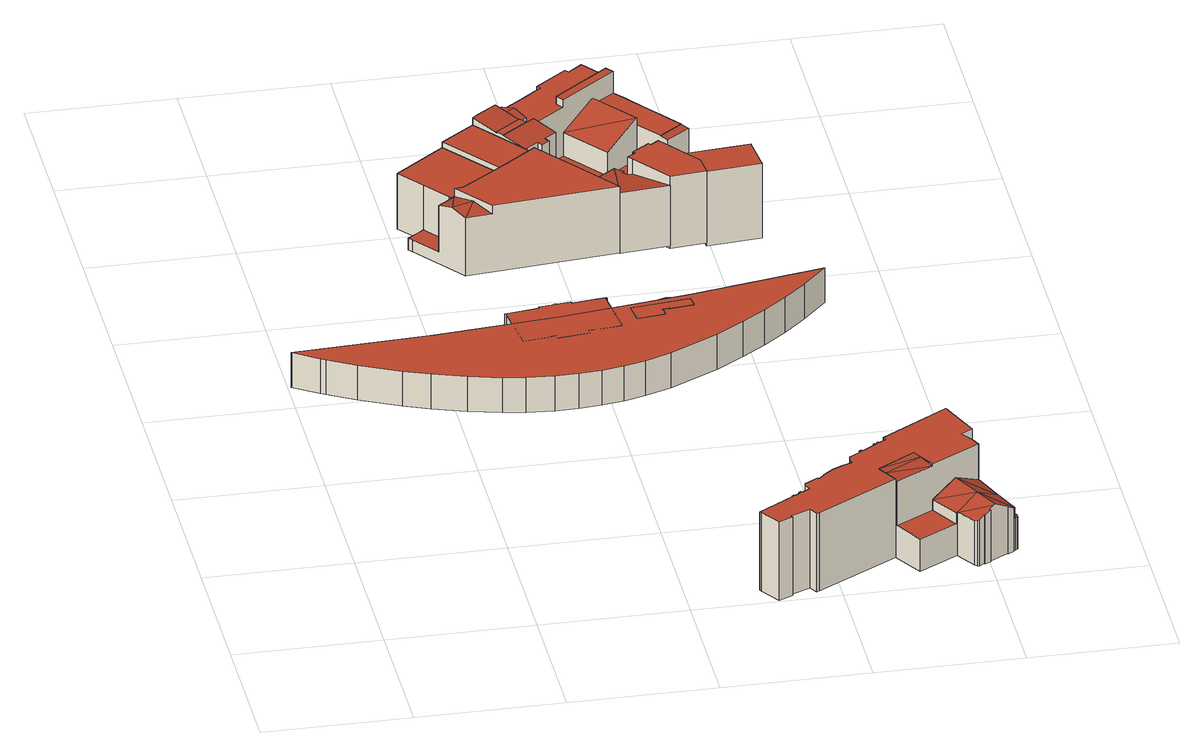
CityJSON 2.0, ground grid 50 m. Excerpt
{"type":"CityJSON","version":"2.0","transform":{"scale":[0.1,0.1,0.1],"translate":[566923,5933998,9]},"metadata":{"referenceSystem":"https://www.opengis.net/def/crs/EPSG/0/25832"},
"CityObjects":{
"building1":{"type":"Building","attributes":{"Gemeindeschluessel":"02000000","Geometrietyp2DReferenz":"3000","function":"51009_1610","roofType":"1000","measuredHeight":6.88},"geometry":[{"type":"MultiSurface","lod":"2","boundaries":[[[0,1,2,3]],[[4,5,6,7]],[[4,3,2,5]],[[5,2,1,6]],[[6,1,0,7]],[[7,0,3,4]]],"semantics":{"surfaces":[{"type":"RoofSurface"},{"type":"GroundSurface"},{"type":"WallSurface"}],"values":[0,1,2,2,2,2]}}]},
"building2":{"type":"Building","attributes":{"Gemeindeschluessel":"02000000","Geometrietyp2DReferenz":"3000","function":"51009_1610","roofType":"1000","measuredHeight":12.93},"geometry":[{"type":"MultiSurface","lod":"2","boundaries":[[[8,9,10,11]],[[11,10,12,13]],[[14,15,16,17]],[[17,16,18,19]],[[19,18,20,21]],[[21,20,22,23]],[[24,25,26,27]],[[27,26,28,29]],[[29,28,30,31]],[[31,30,32,33]],[[33,32,34,35]],[[36,37,38,39]],[[39,38,40,41]],[[41,40,42,43]],[[44,45,46,47]],[[47,46,48,49]],[[49,48,50,51]],[[52,53,54,55]],[[53,52,13,12]],[[14,17,19,21,23,44,47,49,51,24,27,29,31,33,35,36,39,41,43,56,8,11,13,52,55]],[[42,40,38,37,34,32,30,28,26,25,50,48,46,45,22,20,18,16,15,54,53,12,10,9,57]],[[57,9,8,56]],[[54,15,14,55]],[[42,57,56,43]],[[34,37,36,35]],[[50,25,24,51]],[[22,45,44,23]]],"semantics":{"surfaces":[{"type":"WallSurface"},{"type":"GroundSurface"},{"type":"RoofSurface"}],"values":[0,0,0,0,0,0,0,0,0,0,0,0,0,0,0,0,0,0,0,1,2,0,0,0,0,0,0]}}]},
"building3":{"type":"Building","attributes":{"Gemeindeschluessel":"02000000","Geometrietyp2DReferenz":"3000","function":"31001_2010","roofType":"1000","measuredHeight":12.22,"storeysAboveGround":2},"geometry":[{"type":"MultiSurface","lod":"2","boundaries":[[[58,59,60,61,62,63,64,65,66,67,68,69,70,71,72,73,74,75,76,77,78,79,80,81,82]],[[83,84,85,86,87,88,89,90,91,92,93,94,95,96,97,98,99,100,101,102,103,104,105,106,107]],[[83,82,81,84]],[[84,81,80,85]],[[85,80,79,86]],[[86,79,78,87]],[[87,78,77,88]],[[88,77,76,89]],[[89,76,75,90]],[[90,75,74,91]],[[91,74,73,92]],[[92,73,72,93]],[[93,72,71,94]],[[94,71,70,95]],[[95,70,69,96]],[[96,69,68,97]],[[97,68,67,98]],[[98,67,66,99]],[[99,66,65,100]],[[100,65,64,101]],[[101,64,63,102]],[[102,63,62,103]],[[103,62,61,104]],[[104,61,60,105]],[[105,60,59,106]],[[106,59,58,107]],[[107,58,82,83]]],"semantics":{"surfaces":[{"type":"RoofSurface"},{"type":"GroundSurface"},{"type":"WallSurface"}],"values":[0,1,2,2,2,2,2,2,2,2,2,2,2,2,2,2,2,2,2,2,2,2,2,2,2,2,2]}}]},
"building4":{"type":"Building","attributes":{"Gemeindeschluessel":"02000000","Geometrietyp2DReferenz":"3000","function":"31001_1120","roofType":"1000","measuredHeight":20.48,"storeysAboveGround":5},"geometry":[{"type":"MultiSurface","lod":"2","boundaries":[[[108,109,110,111]],[[111,110,112,113]],[[113,112,114,115]],[[115,114,116,117]],[[118,108,111,113,115,117,119,120]],[[121,120,119,122,123,124]],[[125,118,120,121]],[[108,118,125,126,109]],[[124,123,109,126]],[[122,119,117,116]],[[124,126,125,121]],[[122,116,114,112,110,109,123]]],"semantics":{"surfaces":[{"type":"WallSurface"},{"type":"GroundSurface"},{"type":"RoofSurface"}],"values":[0,0,0,0,1,0,0,0,0,0,2,2]}}]},
"building5":{"type":"Building","attributes":{"Gemeindeschluessel":"02000000","Geometrietyp2DReferenz":"3000","function":"31001_2010","roofType":"1000","measuredHeight":24.66,"storeysAboveGround":7},"geometry":[{"type":"MultiSurface","lod":"2","boundaries":[[[127,128,129,130,131,132,133,134]],[[135,136,137]],[[138,139,140,136,135]],[[141,139,138]],[[142,143,144,145,146,147,148,149]],[[150,139,141]],[[151,132,131,152]],[[152,131,130,153]],[[153,130,129,154]],[[155,134,133,156]],[[127,137,136,128]],[[157,148,147,158]],[[158,147,146,159]],[[159,146,145,160]],[[161,155,156,151,152,153,154,162,157,158,159,160,163,164]],[[155,161,141,138,135,137,127,134]],[[162,154,129,128,136]],[[142,149,140,139,150]],[[161,164,143,142,150,141]],[[164,163,144,143]],[[163,160,145,144]],[[157,162,136,140,149,148]],[[151,156,133,132]]],"semantics":{"surfaces":[{"type":"RoofSurface"},{"type":"WallSurface"},{"type":"GroundSurface"}],"values":[0,0,0,0,0,0,1,1,1,1,1,1,1,1,2,1,1,1,1,1,1,1,1]}}]},
"building6":{"type":"Building","attributes":{"Gemeindeschluessel":"02000000","Geometrietyp2DReferenz":"3000","function":"51009_1610","roofType":"1000","measuredHeight":7},"geometry":[{"type":"MultiSurface","lod":"2","boundaries":[[[165,166,167,168]],[[169,170,171,172]],[[169,168,167,170]],[[170,167,166,171]],[[171,166,165,172]],[[172,165,168,169]]],"semantics":{"surfaces":[{"type":"RoofSurface"},{"type":"GroundSurface"},{"type":"WallSurface"}],"values":[0,1,2,2,2,2]}}]},
"building7":{"type":"Building","attributes":{"Gemeindeschluessel":"02000000","Geometrietyp2DReferenz":"3000","function":"31001_2070","roofType":"1000","measuredHeight":22.9,"storeysAboveGround":5},"geometry":[{"type":"MultiSurface","lod":"2","boundaries":[[[173,174,175,176]],[[176,175,177,178]],[[178,177,179,180]],[[174,173,181,182]],[[180,179,183,184]],[[182,181,184,183]],[[184,181,173,176,178,180]],[[182,183,179,177,175,174]]],"semantics":{"surfaces":[{"type":"WallSurface"},{"type":"GroundSurface"},{"type":"RoofSurface"}],"values":[0,0,0,0,0,0,1,2]}}]},
"building8":{"type":"Building","attributes":{"Gemeindeschluessel":"02000000","Geometrietyp2DReferenz":"3000","function":"31001_1120","roofType":"1000","measuredHeight":25.67,"storeysAboveGround":5},"geometry":[{"type":"MultiSurface","lod":"2","boundaries":[[[185,186,187,188,189,190,191,192,193,194]],[[195,196,197,198]],[[190,199,200,201,202]],[[189,203,204,200,199]],[[205,194,193,206]],[[206,193,192,207]],[[202,191,190]],[[189,188,203]],[[185,198,197,186]],[[208,196,195,209]],[[210,211,212,213]],[[213,212,214,215]],[[215,214,216,217]],[[218,219,220,221]],[[222,223,224,225]],[[210,213,215,217,218,221,205,206,207,226,227,228,229,222,225]],[[205,221,220,209,195,198,185,194]],[[229,228,187,186,197,196,208,230]],[[190,189,199]],[[227,226,201,200,204]],[[219,218,217,216]],[[211,210,225,224]],[[223,222,229,230]],[[228,227,204,203,188,187]],[[226,207,192,191,202,201]],[[223,230,208,209,220,219,216,214,212,211,224]]],"semantics":{"surfaces":[{"type":"RoofSurface"},{"type":"WallSurface"},{"type":"GroundSurface"}],"values":[0,0,0,0,1,1,1,1,1,1,1,1,1,1,1,2,1,1,1,1,1,1,1,1,1,0]}}]},
"building9":{"type":"Building","attributes":{"Gemeindeschluessel":"02000000","Geometrietyp2DReferenz":"3000","function":"31001_2010","roofType":"1000","measuredHeight":29.41,"storeysAboveGround":6},"geometry":[{"type":"MultiSurface","lod":"2","boundaries":[[[231,232,233]],[[234,231,233]],[[235,231,234]],[[236,237,235,234]],[[238,239,240]],[[241,242,243,238,240]],[[244,245,246,238,243]],[[247,248,249,250,251,252,253,245,244]],[[254,255,239]],[[238,254,239]],[[256,257,254,238]],[[246,258,259,260,261,256,238]],[[262,263,264,265]],[[266,267,268,269]],[[269,268,270,271]],[[271,270,272,273]],[[273,272,274,275]],[[275,274,276,277]],[[277,276,278,279]],[[279,278,280,281]],[[281,280,282,283]],[[283,282,284,285]],[[234,286,236]],[[287,288,289,290]],[[291,292,293,294]],[[294,293,295,296]],[[296,295,297,298]],[[298,297,299,300]],[[300,299,301,302]],[[302,301,303,304]],[[304,303,305,306]],[[306,305,307,308]],[[308,307,309,310]],[[310,309,311,312]],[[312,311,313,314]],[[314,313,315,316]],[[316,315,317,318]],[[319,233,232,320]],[[320,232,231]],[[234,233,319]],[[321,322,323,324]],[[235,325,231]],[[326,241,240,327]],[[328,253,252,329]],[[329,252,251,330]],[[330,251,250,331]],[[331,250,249,332]],[[332,249,248,333]],[[333,248,247,334]],[[335,336,337,338]],[[339,261,260,340]],[[340,260,259,341]],[[341,259,258,342]],[[343,344,345,346]],[[346,345,347,348]],[[348,347,349,350]],[[350,349,351,352]],[[352,351,353,354]],[[355,356,357,358]],[[358,357,359,360]],[[360,359,361,362]],[[362,361,363,364]],[[364,363,365,366]],[[367,368,369,370]],[[370,369,371,372]],[[372,371,373,374]],[[374,373,375,376]],[[376,375,377,378]],[[378,377,379,380]],[[380,379,381,382]],[[382,381,383,384]],[[384,383,385,386]],[[387,388,338,337]],[[389,236,286,344,343]],[[339,340,341,342,328,329,330,331,332,333,334,390,391,389,343,346,348,350,352,354,262,265,266,269,271,273,275,277,279,281,283,285,355,358,360,362,364,366,287,290,392,291,294,296,298,300,302,304,306,308,310,312,314,316,318,335,338,388,393,367,370,372,374,376,378,380,382,384,386]],[[353,351,349,347,345,344,286,234,319,320,231,325,323,322,394,387,337,336,317,315,313,311,309,307,305,303,301,299,297,295,293,292,395,289,288,365,363,361,359,357,356,284,282,280,278,276,274,272,270,268,267,264,263]],[[317,336,335,318]],[[396,237,236,389,391,397]],[[397,391,390,242,241,326]],[[390,334,247,244,243,242]],[[328,342,258,246,245,253]],[[339,386,385,398,257,256,261]],[[399,255,254,257,398]],[[327,240,239,255,399]],[[367,393,394,322,321,368]],[[387,394,393,388]],[[324,323,325,235,237,396]],[[395,292,291,392]],[[289,395,392,290]],[[365,288,287,366]],[[284,356,355,285]],[[353,263,262,354]],[[264,267,266,265]],[[324,396,397,326,327,399,398,385,383,381,379,377,375,373,371,369,368,321]]],"semantics":{"surfaces":[{"type":"RoofSurface"},{"type":"WallSurface"},{"type":"GroundSurface"}],"values":[0,0,0,0,0,0,0,0,0,0,0,0,1,1,1,1,1,1,1,1,1,1,1,1,1,1,1,1,1,1,1,1,1,1,1,1,1,1,1,1,1,1,1,1,1,1,1,1,1,1,1,1,1,1,1,1,1,1,1,1,1,1,1,1,1,1,1,1,1,1,1,1,1,1,2,0,1,1,1,1,1,1,1,1,1,1,1,1,1,1,1,1,1,0]}}]},
"building10":{"type":"Building","attributes":{"Gemeindeschluessel":"02000000","Geometrietyp2DReferenz":"3000","function":"31001_2010","roofType":"1000","measuredHeight":12.39,"storeysAboveGround":2},"geometry":[{"type":"MultiSurface","lod":"2","boundaries":[[[400,401,402,403,404,405]],[[406,407,408,409,410,411]],[[407,412,413,414,415,416,408]],[[417,401,400,418]],[[418,400,405,419]],[[420,410,409,421]],[[403,406,411,404]],[[422,423,424,425]],[[425,424,426,427]],[[427,426,428,429]],[[430,416,415,431]],[[432,414,413,433]],[[434,435,436,437]],[[437,436,438,439]],[[439,438,440,441]],[[442,443,444,445]],[[446,422,425,427,429,447,448,417,418,419,420,421,430,431,442,445,434,437,439,441]],[[449,450,428,426,424,423,451,452]],[[449,452,402,401,417,448]],[[452,451,412,407,406,403,402]],[[443,442,431,415,414,432]],[[435,434,445,444]],[[446,441,440,433,413]],[[422,446,413,412,451,423]],[[430,421,409,408,416]],[[450,449,448,447]],[[428,450,447,429]],[[420,419,405,404,411,410]],[[435,444,443,432,433,440,438,436]]],"semantics":{"surfaces":[{"type":"RoofSurface"},{"type":"WallSurface"},{"type":"GroundSurface"}],"values":[0,0,0,1,1,1,1,1,1,1,1,1,1,1,1,1,2,0,1,1,1,1,1,1,1,1,1,1,0]}}]},
"building11":{"type":"Building","attributes":{"Gemeindeschluessel":"02000000","Geometrietyp2DReferenz":"3000","function":"31001_2070","roofType":"1000","measuredHeight":22.51,"storeysAboveGround":5},"geometry":[{"type":"MultiSurface","lod":"2","boundaries":[[[453,454,455]],[[456,457,458,459,460,461,454,453]],[[462,455,454,463]],[[464,461,460,465]],[[465,460,459,466]],[[466,459,458,467]],[[467,458,457,468]],[[468,457,456,469]],[[469,456,453,455,462]],[[463,454,461,464]],[[463,464,465,466,467,468,469,462]]],"semantics":{"surfaces":[{"type":"RoofSurface"},{"type":"WallSurface"},{"type":"GroundSurface"}],"values":[0,0,1,1,1,1,1,1,1,1,2]}}]},
"building12":{"type":"Building","attributes":{"Gemeindeschluessel":"02000000","Geometrietyp2DReferenz":"3000","function":"31001_2010","roofType":"1000","measuredHeight":26.79,"storeysAboveGround":6},"geometry":[{"type":"MultiSurface","lod":"2","boundaries":[[[470,471,472,473]],[[474,475,476,477]],[[478,479,475,474]],[[478,480,481,479]],[[481,480,471,470]],[[482,473,472,483]],[[482,483,484,485]],[[486,485,484,487]],[[488,489,486,487]],[[476,489,488,477]],[[472,471,480,478,474,477,488,487,484,483]],[[470,473,482,485,486,489,476,475,479,481]]],"semantics":{"surfaces":[{"type":"WallSurface"},{"type":"GroundSurface"},{"type":"RoofSurface"}],"values":[0,0,0,0,0,0,0,0,0,0,1,2]}}]},
"building13":{"type":"Building","attributes":{"Gemeindeschluessel":"02000000","Geometrietyp2DReferenz":"3000","function":"31001_2310","roofType":"1000","measuredHeight":25.64,"storeysAboveGround":7},"geometry":[{"type":"MultiSurface","lod":"2","boundaries":[[[490,491,492]],[[493,490,492]],[[494,495,496,497,498]],[[499,500,501,502]],[[503,504,505,494]],[[506,507,508,509]],[[509,508,510,511]],[[512,513,507,506]],[[514,515,516,517]],[[518,519,520,521]],[[497,522,498]],[[523,524,525,526]],[[527,491,490,528]],[[529,528,490,493,530]],[[530,493,492,531]],[[532,533,534,535]],[[505,495,494]],[[536,537,538,539]],[[539,538,540,541]],[[541,540,542,543]],[[544,545,546,547]],[[504,546,495,505]],[[548,549,550,551]],[[551,550,552,553]],[[501,554,555,502]],[[556,500,499,557]],[[558,559,560,561]],[[561,560,562,563]],[[563,562,564,565]],[[566,567,568,523,526,569,542,540,538,537,520,519,510,508,507,513]],[[570,571,572,544,547,573,574,532,535,514,517,575,576,577,512,506,509,511,518,521,536,539,541,543,548,551,553,558,561,563,565]],[[554,501,500,556,559,558,553,552]],[[534,533,578,579,580,522,497,496,495,546,545,581,582,583,564,562,560,559,556,557,529,530,531,584,516,515]],[[524,523,568,584,531,492,491,527,585,586]],[[578,533,532,574]],[[579,578,574,573]],[[548,543,542,569,587,586,585,549]],[[573,547,546,504,503,580,579]],[[582,581,572,571]],[[583,582,571,570]],[[577,576,567,566]],[[564,583,570,565]],[[529,557,499,502,555,528]],[[581,545,544,572]],[[587,569,526,525]],[[536,521,520,537]],[[522,580,503,494,498]],[[534,515,514,535]],[[576,575,568,567]],[[575,517,516,584,568]],[[512,577,566,513]],[[518,511,510,519]],[[554,552,550,549,585,527,528,555]],[[587,525,524,586]]],"semantics":{"surfaces":[{"type":"RoofSurface"},{"type":"WallSurface"},{"type":"GroundSurface"}],"values":[0,0,0,0,0,1,1,1,1,1,1,1,1,1,1,1,1,1,1,1,1,1,1,1,1,1,1,1,1,0,2,1,0,1,1,1,1,1,1,1,1,1,1,1,1,1,1,1,1,1,1,1,0,0]}}]},
"building14":{"type":"Building","attributes":{"Gemeindeschluessel":"02000000","Geometrietyp2DReferenz":"3000","function":"31001_2010","roofType":"1000","measuredHeight":7.21,"storeysAboveGround":1},"geometry":[{"type":"MultiSurface","lod":"2","boundaries":[[[588,589,590]],[[591,589,588]],[[591,592,593,594,595,589]],[[596,597,598,599]],[[600,601,602,603]],[[603,602,604,605]],[[605,604,606,607]],[[595,608,589]],[[609,590,589]],[[599,593,592,596]],[[610,598,597,611]],[[612,613,614,600,603,605,607,615,610,611]],[[612,611,597,596,592,591,588]],[[610,615,594,593,599,598]],[[616,614,613,617]],[[613,612,588,590,609,617]],[[615,607,606,608,595,594]],[[601,600,614,616]],[[601,616,617,609,589,608,606,604,602]]],"semantics":{"surfaces":[{"type":"RoofSurface"},{"type":"WallSurface"},{"type":"GroundSurface"}],"values":[0,0,0,0,1,1,1,1,1,1,1,2,1,1,1,1,1,1,0]}}]},
"building15":{"type":"Building","attributes":{"Gemeindeschluessel":"02000000","Geometrietyp2DReferenz":"3000","function":"31001_1120","roofType":"1000","measuredHeight":27.61,"storeysAboveGround":7},"geometry":[{"type":"MultiSurface","lod":"2","boundaries":[[[618,619,620,621]],[[622,623,624,625]],[[626,627,624,623,620,619,628]],[[629,630,631,618,621,622,625]],[[629,625,624,627]],[[630,629,627,626]],[[622,621,620,623]],[[631,630,626,628]],[[618,631,628,619]]],"semantics":{"surfaces":[{"type":"WallSurface"},{"type":"RoofSurface"},{"type":"GroundSurface"}],"values":[0,0,1,2,0,0,0,0,0]}}]}
},
"vertices":[
[690,1585,109],[732,1590,109],[717,1715,109],[676,1710,109],[676,1710,40],[717,1715,40],[732,1590,40],[690,1585,40],
[462,1617,29],[462,1617,158],[900,1657,158],[900,1657,29],[1335,1717,158],[1335,1717,29],[1700,1709,29],[1700,1709,158],[1624,1638,158],[1624,1638,29],[1545,1572,158],[1545,1572,29],[1464,1513,158],[1464,1513,29],[1366,1449,158],[1366,1449,29],[883,1289,29],[883,1289,158],[807,1288,158],[807,1288,29],[714,1296,158],[714,1296,29],[640,1309,158],[640,1309,29],[530,1338,158],[530,1338,29],[419,1375,158],[419,1375,29],[331,1411,29],[331,1411,158],[198,1475,158],[198,1475,29],[106,1528,158],[106,1528,29],[90,1538,158],[90,1538,29],[1197,1361,29],[1197,1361,158],[1109,1329,158],[1109,1329,29],[1036,1309,158],[1036,1309,29],[961,1296,158],[961,1296,29],[1780,1799,29],[1780,1799,158],[1785,1799,158],[1785,1799,29],[5,1595,29],[5,1595,158],
[722,1702,158],[727,1703,158],[747,1524,158],[840,1535,158],[840,1537,158],[859,1540,158],[860,1523,158],[969,1536,158],[967,1552,158],[986,1554,158],[986,1553,158],[1078,1562,158],[1058,1741,158],[1063,1741,158],[1062,1746,158],[946,1733,158],[945,1741,158],[900,1736,158],[897,1737,158],[894,1738,158],[891,1737,158],[882,1734,158],[837,1729,158],[838,1721,158],[722,1707,158],[722,1707,36],[838,1721,36],[837,1729,36],[882,1734,36],[891,1737,36],[894,1738,36],[897,1737,36],[900,1736,36],[945,1741,36],[946,1733,36],[1062,1746,36],[1063,1741,36],[1058,1741,36],[1078,1562,36],[986,1553,36],[986,1554,36],[967,1552,36],[969,1536,36],[860,1523,36],[859,1540,36],[840,1537,36],[840,1535,36],[747,1524,36],[727,1703,36],[722,1702,36],
[756,2394,32],[756,2394,237],[667,2329,237],[667,2329,32],[662,2336,237],[662,2336,32],[596,2423,237],[596,2423,32],[527,2513,237],[527,2513,32],[773,2370,32],[700,2648,32],[863,2436,32],[863,2436,97],[700,2648,237],[843,2462,237],[843,2462,97],[773,2370,97],[756,2394,97],
[617,2274,73],[676,2318,73],[667,2329,73],[662,2336,73],[596,2423,73],[575,2407,73],[538,2379,73],[548,2365,73],[652,2228,261],[676,2318,246],[617,2274,246],[652,2227,262],[725,2254,262],[677,2318,247],[687,2181,246],[774,2189,277],[1199,2231,277],[1074,2397,277],[977,2524,277],[863,2436,277],[773,2370,277],[706,2321,277],[677,2318,277],[774,2189,246],[575,2407,30],[596,2423,30],[662,2336,30],[667,2329,30],[548,2365,30],[538,2379,30],[706,2321,30],[773,2370,30],[863,2436,30],[977,2524,30],[687,2181,30],[676,2318,30],[1074,2397,30],[1199,2231,30],
[1079,1629,107],[1121,1634,107],[1107,1759,107],[1065,1754,107],[1065,1754,37],[1107,1759,37],[1121,1634,37],[1079,1629,37],
[954,2554,28],[954,2554,257],[956,2551,257],[956,2551,28],[977,2524,257],[977,2524,28],[863,2436,257],[863,2436,28],[816,2737,28],[816,2737,257],[700,2648,257],[700,2648,28],
[879,2653,268],[966,2720,268],[965,2721,268],[966,2721,268],[939,2757,274],[933,2765,276],[903,2805,283],[837,2754,283],[819,2740,283],[816,2737,283],[896,2630,273],[983,2697,273],[966,2720,273],[879,2653,273],[934,2763,277],[961,2784,277],[929,2825,261],[903,2805,261],[966,2721,261],[993,2742,260],[816,2737,26],[819,2740,26],[837,2754,26],[983,2697,271],[896,2630,271],[1028,2609,26],[1028,2609,256],[1039,2594,254],[1039,2594,26],[1012,2574,254],[1012,2574,26],[1000,2589,256],[1000,2589,26],[958,2558,26],[958,2558,256],[954,2554,256],[954,2554,26],[1012,2718,26],[1012,2718,271],[1070,2642,256],[1070,2642,26],[929,2825,26],[993,2742,26],[965,2721,26],[984,2697,26],[984,2697,271],
[1813,326,299],[1797,354,302],[1669,274,302],[1684,247,299],[1843,274,293],[1709,204,293],[1713,199,293],[1977,219,212],[1927,322,212],[1843,274,168],[1900,175,168],[1904,178,170],[1905,177,170],[1908,171,171],[2016,131,210],[2019,133,212],[1947,108,172],[1957,101,175],[1963,101,177],[1980,111,188],[1982,108,188],[2002,118,200],[1999,122,200],[2054,263,168],[2011,371,168],[2088,172,169],[2091,174,168],[2066,160,183],[2067,157,183],[2087,168,171],[2085,171,171],[1245,77,8],[1245,77,299],[1242,82,299],[1242,82,8],[1364,158,8],[1364,158,299],[1362,162,299],[1362,162,8],[1368,166,299],[1368,166,8],[1371,162,299],[1371,162,8],[1390,174,299],[1390,174,8],[1387,179,299],[1387,179,8],[1395,183,299],[1395,183,8],[1398,179,299],[1398,179,8],[1426,197,299],[1426,197,8],[1415,214,299],[1415,214,8],[1709,204,299],[1592,332,8],[1592,332,299],[1585,343,299],[1585,343,8],[1631,395,8],[1631,395,299],[1628,400,299],[1628,400,8],[1635,404,299],[1635,404,8],[1637,400,299],[1637,400,8],[1682,429,299],[1682,429,8],[1679,433,299],[1679,433,8],[1684,437,299],[1684,437,8],[1687,433,299],[1687,433,8],[1694,438,299],[1694,438,8],[1692,442,299],[1692,442,8],[1698,446,299],[1698,446,8],[1700,442,299],[1700,442,8],[1725,457,299],[1725,457,8],[1719,469,299],[1719,469,8],[1669,274,299],[1797,354,299],[1999,399,128],[1999,399,299],[2011,372,299],[2011,372,128],[1843,274,299],[1900,175,128],[1843,274,128],[1999,122,8],[2002,118,8],[1982,108,8],[1980,111,8],[1963,101,8],[1957,101,8],[1947,108,8],[1951,614,8],[1951,614,299],[1953,610,299],[1953,610,8],[2085,171,8],[2087,168,8],[2067,157,8],[2066,160,8],[1427,40,8],[1427,40,299],[1419,36,299],[1419,36,8],[1402,65,299],[1402,65,8],[1335,37,299],[1335,37,8],[1339,29,299],[1339,29,8],[1290,6,299],[1290,6,8],[1418,230,8],[1418,230,299],[1464,259,299],[1464,259,8],[1468,253,299],[1468,253,8],[1494,280,299],[1494,280,8],[1523,303,299],[1523,303,8],[1557,320,299],[1557,320,8],[2015,375,8],[2015,375,128],[2012,372,128],[2012,372,8],[2031,352,128],[2031,352,8],[2048,328,128],[2048,328,8],[2060,303,128],[2060,303,8],[2069,276,128],[2069,276,8],[2057,268,128],[2057,268,8],[2102,195,128],[2102,195,8],[2102,184,128],[2102,184,8],[2095,176,128],[2095,176,8],[2010,470,299],[2010,470,8],[1709,204,8],[1904,178,8],[1769,100,8],[1591,369,8],[1969,446,8],[1969,446,299],[1591,369,299],[1713,199,128],[1769,100,128],[2091,174,128],[2011,371,128],
[1112,1747,105],[1116,1747,105],[1126,1666,105],[1220,1677,105],[1210,1763,105],[1111,1752,105],[1220,1677,110],[1272,1682,119],[1261,1778,119],[1233,1774,114],[1234,1766,114],[1210,1763,110],[1324,1688,110],[1324,1692,110],[1314,1775,110],[1314,1775,111],[1313,1783,110],[1116,1747,35],[1112,1747,35],[1111,1752,35],[1234,1766,35],[1233,1774,35],[1329,1648,35],[1329,1648,159],[1248,1638,159],[1248,1638,35],[1248,1641,159],[1248,1641,35],[1225,1638,159],[1225,1638,35],[1313,1783,35],[1314,1775,35],[1314,1775,105],[1324,1692,105],[1407,1780,35],[1407,1780,105],[1416,1700,105],[1416,1700,35],[1338,1691,105],[1338,1691,35],[1338,1694,105],[1338,1694,35],[1411,1786,35],[1411,1786,105],[1411,1781,105],[1411,1781,35],[1324,1692,35],[1228,1607,35],[1133,1597,35],[1133,1597,159],[1228,1607,159],[1324,1688,159],[1126,1666,159],
[1199,2232,253],[1221,2440,221],[1107,2354,221],[1199,2231,253],[1367,2248,253],[1268,2378,232],[1253,2378,231],[1241,2395,228],[1246,2407,227],[1107,2354,28],[1221,2440,28],[1246,2407,28],[1241,2395,28],[1253,2378,28],[1268,2378,28],[1367,2248,28],[1199,2231,28],
[1482,2333,286],[1482,2333,18],[1373,2479,18],[1373,2479,286],[1268,2378,18],[1268,2378,286],[1256,2395,286],[1256,2395,18],[1367,2248,18],[1367,2248,286],[1489,2260,18],[1489,2260,286],[1344,2458,286],[1344,2458,18],[1338,2467,18],[1338,2467,286],[1279,2424,286],[1279,2424,18],[1285,2416,18],[1285,2416,286],
[1352,2739,222],[1237,2891,222],[1126,2805,156],[1241,2654,156],[1159,2465,63],[1186,2485,69],[1178,2495,69],[1174,2495,69],[1141,2490,63],[1433,2632,193],[1512,2691,193],[1493,2717,196],[1414,2657,196],[1160,2464,63],[1187,2484,63],[1186,2485,63],[929,2825,21],[929,2825,249],[987,2869,249],[987,2869,21],[1043,2912,249],[1043,2912,21],[993,2742,21],[993,2742,249],[1074,2637,21],[1074,2637,69],[1070,2642,69],[1070,2642,21],[1076,2938,21],[1076,2938,249],[1067,2950,249],[1067,2950,21],[1141,2490,69],[1126,2805,249],[1126,2805,277],[1107,2830,277],[1107,2830,249],[1237,2891,197],[1352,2739,197],[1352,2739,69],[1241,2654,69],[1126,2805,69],[1128,2562,21],[1128,2562,69],[1126,2565,69],[1126,2565,21],[1175,3035,21],[1175,3035,249],[1185,3023,249],[1185,3023,21],[1233,3060,249],[1233,3060,21],[1295,2979,249],[1295,2979,21],[1205,2461,21],[1205,2461,69],[1187,2484,69],[1187,2484,21],[1350,2908,21],[1350,2908,197],[1393,2850,197],[1393,2850,21],[1428,2804,197],[1428,2804,21],[1493,2717,197],[1414,2657,197],[1512,2691,69],[1433,2632,69],[1600,2575,21],[1600,2575,69],[1611,2561,69],[1611,2561,21],[1609,2559,69],[1609,2559,21],[1503,2544,69],[1503,2544,21],[965,2721,249],[984,2697,249],[1012,2718,249],[1297,2977,249],[1473,2582,21],[1359,2496,21],[1320,2548,21],[1074,2397,21],[1014,2475,21],[1012,2718,21],[984,2697,21],[965,2721,21],[1014,2475,69],[1074,2397,69],[1160,2464,69],[1320,2548,69],[1359,2496,69],[1473,2582,69],[1012,2718,69],[1316,2952,197],[1316,2952,277],[1297,2977,277],
[1442,2388,83],[1460,2440,78],[1405,2436,83],[1530,2395,72],[1531,2395,72],[1528,2445,72],[1527,2445,72],[1527,2446,72],[1531,2395,69],[1567,2398,69],[1564,2447,69],[1528,2445,69],[1473,2582,11],[1473,2582,78],[1503,2544,78],[1503,2544,11],[1520,2521,78],[1520,2521,11],[1522,2518,78],[1522,2518,11],[1527,2446,78],[1405,2436,78],[1564,2447,11],[1567,2398,11],[1442,2388,11],[1373,2479,11],[1359,2496,11],[1527,2445,11],[1359,2496,78],[1373,2479,78],
[1567,2398,7],[1567,2398,283],[1660,2407,283],[1660,2407,7],[1671,2298,7],[1671,2298,283],[1673,2278,283],[1673,2278,7],[1482,2333,283],[1489,2260,283],[1442,2388,283],[1489,2260,7],[1482,2333,7],[1442,2388,7]
]}
